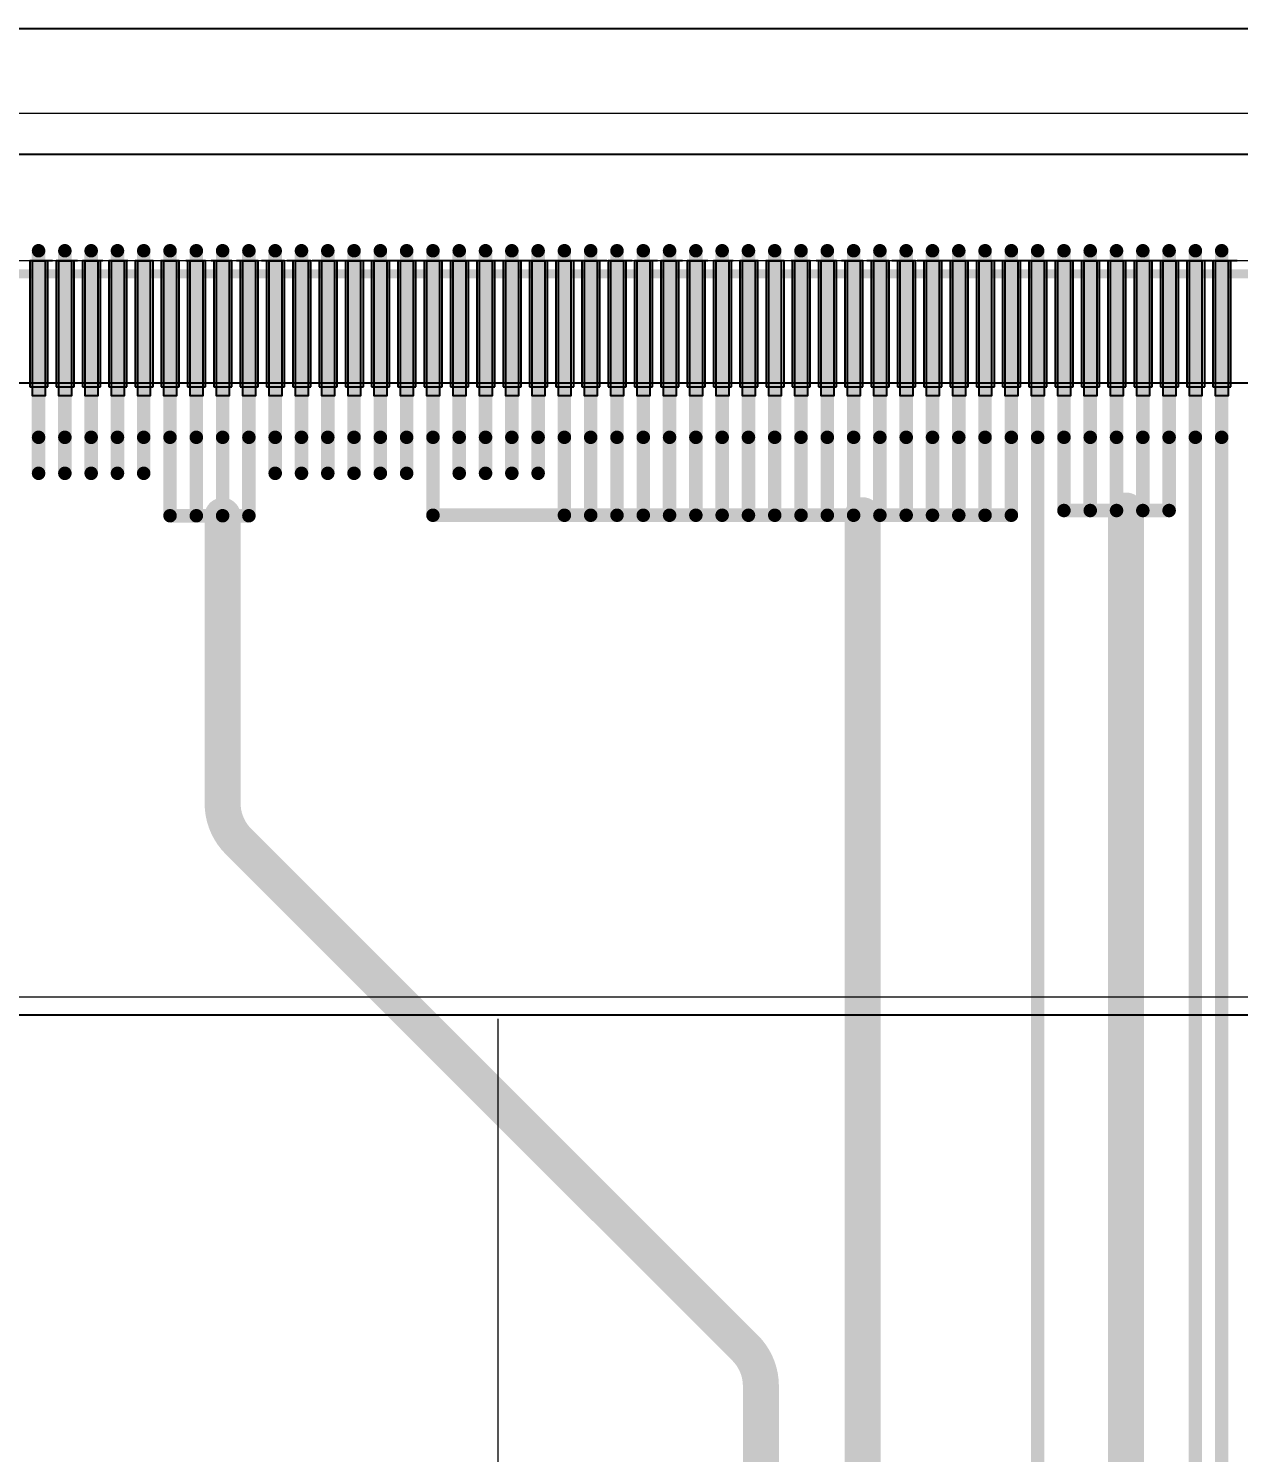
# Model space of a CAD drawing. Header units: millimetres. Extents: x 2479 to 2803, y 2230 to 2386.
# Drawn here: x 2546.53 to 2553.25, y 2301.57 to 2309.48 of the extents above; entities that cross this region are included whole.
import ezdxf

# ---------------------------------------------------------------- set-up
doc = ezdxf.new("R2010")
doc.units = ezdxf.units.MM
for name, color, linetype in [('dim', 4, 'Continuous'), ('DWG', 7, 'Continuous'), ('fpc', 40, 'Continuous'), ('LAYER_23', 9, 'Continuous')]:
    doc.layers.add(name, color=color, linetype=linetype)
doc.layers.add('OBJ-DIM标注层', color=2, linetype='Continuous', lineweight=18)
doc.styles.add('標注', font='')
doc.styles.get('標注').set_extended_font_data('宋体')
doc.dimstyles.new('副本 標注', dxfattribs={"dimscale": 0, "dimtxt": 0.8, "dimasz": 0.6, "dimexe": 0.6, "dimexo": 0.4, "dimgap": 0.2, "dimtad": 0, "dimdsep": 46, "dimtxsty": '標注', "dimcen": 0.6, "dimazin": 2, "dimtfac": 1, "dimtmove": 0, "dimatfit": 3, "dimfxl": 1, "dimtolj": 1, "dimtzin": 0, "dimarcsym": 0})

# ---------------------------------------------------------------- blocks, each defined once
blk = doc.blocks.new('ROUND_11')
at = {"const_width": 0.0375}
blk.add_lwpolyline([(-0.01875, 0, 1), (0.01875, 0, 1)], format="xyb", close=True, dxfattribs=at)
blk = doc.blocks.new('ROUND_17')
at = {"const_width": 0.1}
blk.add_lwpolyline([(-0.05, 0, 1), (0.05, 0, 1)], format="xyb", close=True, dxfattribs=at)
blk = doc.blocks.new('*D135')
at = {"color": 0, "lineweight": -2}
for p, q in [((2534.7054, 2303.9979), (2519.6473, 2303.9979)), ((2520.2473, 2303.3979), (2520.2473, 2299.4815)), ((2520.2473, 2289.0151), (2520.2473, 2292.9315)), ((2548.3259, 2288.4151), (2519.6473, 2288.4151))]:
    blk.add_line(p, q, dxfattribs=at)
at = {"color": 0}
for points in [[(2520.1473, 2303.3979), (2520.3473, 2303.3979), (2520.2473, 2303.9979)], [(2520.1473, 2289.0151), (2520.3473, 2289.0151), (2520.2473, 2288.4151)]]:
    blk.add_solid(points, dxfattribs=at)
at = {"layer": 'Defpoints', "color": 0}
for p in [(2535.1054, 2303.9979), (2520.2473, 2288.4151), (2548.7259, 2288.4151)]:
    blk.add_point(p, dxfattribs=at)
at = {"color": 0, "insert": (2520.2473, 2296.2065), "char_height": 1, "attachment_point": 5, "rotation": 90, "style": '標注'}
blk.add_mtext('\\A1;15.6%%P0.3', dxfattribs=at)

msp = doc.modelspace()

# ---------------------------------------------------------------- linework, layer by layer
at = {"color": 0}
for p, q in [((2546.6393, 2308.1869), (2546.5393, 2308.1869)), ((2546.5393, 2308.1869), (2546.5393, 2307.4869)), ((2546.6393, 2308.1869), (2546.5393, 2308.1869)), ((2546.5393, 2308.1869), (2546.5393, 2307.4869)), ((2546.6643, 2308.1869), (2546.5663, 2308.1869)), ((2546.6643, 2308.1869), (2546.5663, 2308.1869)), ((2546.6393, 2307.4869), (2546.6393, 2308.1869)), ((2546.6393, 2307.4869), (2546.6393, 2308.1869)), ((2546.7853, 2308.1869), (2546.6853, 2308.1869)), ((2546.6853, 2308.1869), (2546.6853, 2307.4869)), ((2546.7853, 2308.1869), (2546.6853, 2308.1869)), ((2546.6853, 2308.1869), (2546.6853, 2307.4869)), ((2546.8043, 2308.1869), (2546.7063, 2308.1869)), ((2546.8043, 2308.1869), (2546.7063, 2308.1869)), ((2546.7853, 2307.4869), (2546.7853, 2308.1869)), ((2546.7853, 2307.4869), (2546.7853, 2308.1869)), ((2546.9313, 2308.1869), (2546.8313, 2308.1869)), ((2546.8313, 2308.1869), (2546.8313, 2307.4869)), ((2546.9313, 2308.1869), (2546.8313, 2308.1869)), ((2546.8313, 2308.1869), (2546.8313, 2307.4869)), ((2546.9443, 2308.1869), (2546.8463, 2308.1869)), ((2546.9443, 2308.1869), (2546.8463, 2308.1869)), ((2546.9313, 2307.4869), (2546.9313, 2308.1869)), ((2546.9313, 2307.4869), (2546.9313, 2308.1869)), ((2547.0773, 2308.1869), (2546.9773, 2308.1869)), ((2546.9773, 2308.1869), (2546.9773, 2307.4869)), ((2547.0773, 2308.1869), (2546.9773, 2308.1869)), ((2546.9773, 2308.1869), (2546.9773, 2307.4869)), ((2547.0843, 2308.1869), (2546.9863, 2308.1869)), ((2547.0843, 2308.1869), (2546.9863, 2308.1869)), ((2547.0773, 2307.4869), (2547.0773, 2308.1869)), ((2547.0773, 2307.4869), (2547.0773, 2308.1869)), ((2547.2233, 2308.1869), (2547.1233, 2308.1869)), ((2547.1233, 2308.1869), (2547.1233, 2307.4869)), ((2547.2233, 2308.1869), (2547.1233, 2308.1869)), ((2547.1233, 2308.1869), (2547.1233, 2307.4869)), ((2547.2243, 2308.1869), (2547.1263, 2308.1869)), ((2547.2243, 2308.1869), (2547.1263, 2308.1869)), ((2547.2233, 2307.4869), (2547.2233, 2308.1869)), ((2547.2233, 2307.4869), (2547.2233, 2308.1869)), ((2547.3643, 2308.1869), (2547.2663, 2308.1869)), ((2547.3643, 2308.1869), (2547.2663, 2308.1869)), ((2547.3693, 2308.1869), (2547.2693, 2308.1869)), ((2547.2693, 2308.1869), (2547.2693, 2307.4869)), ((2547.3693, 2308.1869), (2547.2693, 2308.1869)), ((2547.2693, 2308.1869), (2547.2693, 2307.4869)), ((2547.3693, 2307.4869), (2547.3693, 2308.1869)), ((2547.3693, 2307.4869), (2547.3693, 2308.1869)), ((2547.5043, 2308.1869), (2547.4063, 2308.1869)), ((2547.5043, 2308.1869), (2547.4063, 2308.1869)), ((2547.5153, 2308.1869), (2547.4153, 2308.1869)), ((2547.4153, 2308.1869), (2547.4153, 2307.4869)), ((2547.5153, 2308.1869), (2547.4153, 2308.1869)), ((2547.4153, 2308.1869), (2547.4153, 2307.4869)), ((2547.5153, 2307.4869), (2547.5153, 2308.1869)), ((2547.5153, 2307.4869), (2547.5153, 2308.1869)), ((2547.6443, 2308.1869), (2547.5463, 2308.1869)), ((2547.6443, 2308.1869), (2547.5463, 2308.1869)), ((2547.6613, 2308.1869), (2547.5613, 2308.1869)), ((2547.5613, 2308.1869), (2547.5613, 2307.4869)), ((2547.6613, 2308.1869), (2547.5613, 2308.1869)), ((2547.5613, 2308.1869), (2547.5613, 2307.4869)), ((2547.6613, 2307.4869), (2547.6613, 2308.1869)), ((2547.6613, 2307.4869), (2547.6613, 2308.1869)), ((2547.7843, 2308.1869), (2547.6863, 2308.1869)), ((2547.7843, 2308.1869), (2547.6863, 2308.1869)), ((2547.8073, 2308.1869), (2547.7073, 2308.1869)), ((2547.7073, 2308.1869), (2547.7073, 2307.4869)), ((2547.8073, 2308.1869), (2547.7073, 2308.1869)), ((2547.7073, 2308.1869), (2547.7073, 2307.4869)), ((2547.8073, 2307.4869), (2547.8073, 2308.1869)), ((2547.8073, 2307.4869), (2547.8073, 2308.1869)), ((2547.9243, 2308.1869), (2547.8263, 2308.1869)), ((2547.9243, 2308.1869), (2547.8263, 2308.1869)), ((2547.9533, 2308.1869), (2547.8533, 2308.1869)), ((2547.8533, 2308.1869), (2547.8533, 2307.4869)), ((2547.9533, 2308.1869), (2547.8533, 2308.1869)), ((2547.8533, 2308.1869), (2547.8533, 2307.4869)), ((2547.9533, 2307.4869), (2547.9533, 2308.1869)), ((2547.9533, 2307.4869), (2547.9533, 2308.1869)), ((2548.0643, 2308.1869), (2547.9663, 2308.1869)), ((2548.0643, 2308.1869), (2547.9663, 2308.1869)), ((2548.0993, 2308.1869), (2547.9993, 2308.1869)), ((2547.9993, 2308.1869), (2547.9993, 2307.4869)), ((2548.0993, 2308.1869), (2547.9993, 2308.1869)), ((2547.9993, 2308.1869), (2547.9993, 2307.4869)), ((2548.0993, 2307.4869), (2548.0993, 2308.1869)), ((2548.0993, 2307.4869), (2548.0993, 2308.1869)), ((2548.2043, 2308.1869), (2548.1063, 2308.1869)), ((2548.2043, 2308.1869), (2548.1063, 2308.1869)), ((2548.2453, 2308.1869), (2548.1453, 2308.1869)), ((2548.1453, 2308.1869), (2548.1453, 2307.4869)), ((2548.2453, 2308.1869), (2548.1453, 2308.1869)), ((2548.1453, 2308.1869), (2548.1453, 2307.4869)), ((2548.2453, 2307.4869), (2548.2453, 2308.1869)), ((2548.2453, 2307.4869), (2548.2453, 2308.1869)), ((2548.3443, 2308.1869), (2548.2463, 2308.1869)), ((2548.3443, 2308.1869), (2548.2463, 2308.1869)), ((2548.3913, 2308.1869), (2548.2913, 2308.1869)), ((2548.2913, 2308.1869), (2548.2913, 2307.4869)), ((2548.3913, 2308.1869), (2548.2913, 2308.1869)), ((2548.2913, 2308.1869), (2548.2913, 2307.4869)), ((2548.4843, 2308.1869), (2548.3863, 2308.1869)), ((2548.4843, 2308.1869), (2548.3863, 2308.1869)), ((2548.3913, 2307.4869), (2548.3913, 2308.1869)), ((2548.3913, 2307.4869), (2548.3913, 2308.1869)), ((2548.5373, 2308.1869), (2548.4373, 2308.1869)), ((2548.4373, 2308.1869), (2548.4373, 2307.4869)), ((2548.5373, 2308.1869), (2548.4373, 2308.1869)), ((2548.4373, 2308.1869), (2548.4373, 2307.4869)), ((2548.6243, 2308.1869), (2548.5263, 2308.1869)), ((2548.6243, 2308.1869), (2548.5263, 2308.1869)), ((2548.5373, 2307.4869), (2548.5373, 2308.1869)), ((2548.5373, 2307.4869), (2548.5373, 2308.1869)), ((2548.6833, 2308.1869), (2548.5833, 2308.1869)), ((2548.5833, 2308.1869), (2548.5833, 2307.4869)), ((2548.6833, 2308.1869), (2548.5833, 2308.1869)), ((2548.5833, 2308.1869), (2548.5833, 2307.4869)), ((2548.7643, 2308.1869), (2548.6663, 2308.1869)), ((2548.7643, 2308.1869), (2548.6663, 2308.1869)), ((2548.6833, 2307.4869), (2548.6833, 2308.1869)), ((2548.6833, 2307.4869), (2548.6833, 2308.1869)), ((2548.8293, 2308.1869), (2548.7293, 2308.1869)), ((2548.7293, 2308.1869), (2548.7293, 2307.4869)), ((2548.8293, 2308.1869), (2548.7293, 2308.1869)), ((2548.7293, 2308.1869), (2548.7293, 2307.4869)), ((2548.9043, 2308.1869), (2548.8063, 2308.1869)), ((2548.9043, 2308.1869), (2548.8063, 2308.1869)), ((2548.8293, 2307.4869), (2548.8293, 2308.1869)), ((2548.8293, 2307.4869), (2548.8293, 2308.1869)), ((2548.9753, 2308.1869), (2548.8753, 2308.1869)), ((2548.8753, 2308.1869), (2548.8753, 2307.4869)), ((2548.9753, 2308.1869), (2548.8753, 2308.1869)), ((2548.8753, 2308.1869), (2548.8753, 2307.4869)), ((2549.0443, 2308.1869), (2548.9463, 2308.1869)), ((2549.0443, 2308.1869), (2548.9463, 2308.1869)), ((2548.9753, 2307.4869), (2548.9753, 2308.1869)), ((2548.9753, 2307.4869), (2548.9753, 2308.1869)), ((2549.1213, 2308.1869), (2549.0213, 2308.1869)), ((2549.0213, 2308.1869), (2549.0213, 2307.4869)), ((2549.1213, 2308.1869), (2549.0213, 2308.1869)), ((2549.0213, 2308.1869), (2549.0213, 2307.4869)), ((2549.1843, 2308.1869), (2549.0863, 2308.1869)), ((2549.1843, 2308.1869), (2549.0863, 2308.1869)), ((2549.1213, 2307.4869), (2549.1213, 2308.1869)), ((2549.1213, 2307.4869), (2549.1213, 2308.1869)), ((2549.2673, 2308.1869), (2549.1673, 2308.1869)), ((2549.1673, 2308.1869), (2549.1673, 2307.4869)), ((2549.2673, 2308.1869), (2549.1673, 2308.1869)), ((2549.1673, 2308.1869), (2549.1673, 2307.4869)), ((2549.3243, 2308.1869), (2549.2263, 2308.1869)), ((2549.3243, 2308.1869), (2549.2263, 2308.1869)), ((2549.2673, 2307.4869), (2549.2673, 2308.1869)), ((2549.2673, 2307.4869), (2549.2673, 2308.1869)), ((2549.4133, 2308.1869), (2549.3133, 2308.1869)), ((2549.3133, 2308.1869), (2549.3133, 2307.4869)), ((2549.4133, 2308.1869), (2549.3133, 2308.1869)), ((2549.3133, 2308.1869), (2549.3133, 2307.4869)), ((2549.4643, 2308.1869), (2549.3663, 2308.1869)), ((2549.4643, 2308.1869), (2549.3663, 2308.1869)), ((2549.4133, 2307.4869), (2549.4133, 2308.1869)), ((2549.4133, 2307.4869), (2549.4133, 2308.1869)), ((2549.5593, 2308.1869), (2549.4593, 2308.1869)), ((2549.4593, 2308.1869), (2549.4593, 2307.4869)), ((2549.5593, 2308.1869), (2549.4593, 2308.1869)), ((2549.4593, 2308.1869), (2549.4593, 2307.4869)), ((2549.6043, 2308.1869), (2549.5063, 2308.1869)), ((2549.6043, 2308.1869), (2549.5063, 2308.1869)), ((2549.5593, 2307.4869), (2549.5593, 2308.1869)), ((2549.5593, 2307.4869), (2549.5593, 2308.1869)), ((2549.7053, 2308.1869), (2549.6053, 2308.1869)), ((2549.6053, 2308.1869), (2549.6053, 2307.4869)), ((2549.7053, 2308.1869), (2549.6053, 2308.1869)), ((2549.6053, 2308.1869), (2549.6053, 2307.4869)), ((2549.7443, 2308.1869), (2549.6463, 2308.1869)), ((2549.7443, 2308.1869), (2549.6463, 2308.1869)), ((2549.7053, 2307.4869), (2549.7053, 2308.1869)), ((2549.7053, 2307.4869), (2549.7053, 2308.1869)), ((2549.8513, 2308.1869), (2549.7513, 2308.1869)), ((2549.7513, 2308.1869), (2549.7513, 2307.4869)), ((2549.8513, 2308.1869), (2549.7513, 2308.1869)), ((2549.7513, 2308.1869), (2549.7513, 2307.4869)), ((2549.8843, 2308.1869), (2549.7863, 2308.1869)), ((2549.8843, 2308.1869), (2549.7863, 2308.1869)), ((2549.8513, 2307.4869), (2549.8513, 2308.1869)), ((2549.8513, 2307.4869), (2549.8513, 2308.1869)), ((2549.9973, 2308.1869), (2549.8973, 2308.1869)), ((2549.8973, 2308.1869), (2549.8973, 2307.4869)), ((2549.9973, 2308.1869), (2549.8973, 2308.1869)), ((2549.8973, 2308.1869), (2549.8973, 2307.4869)), ((2550.0243, 2308.1869), (2549.9263, 2308.1869)), ((2550.0243, 2308.1869), (2549.9263, 2308.1869)), ((2549.9973, 2307.4869), (2549.9973, 2308.1869)), ((2549.9973, 2307.4869), (2549.9973, 2308.1869)), ((2550.1433, 2308.1869), (2550.0433, 2308.1869)), ((2550.0433, 2308.1869), (2550.0433, 2307.4869)), ((2550.1433, 2308.1869), (2550.0433, 2308.1869)), ((2550.0433, 2308.1869), (2550.0433, 2307.4869)), ((2550.1643, 2308.1869), (2550.0663, 2308.1869)), ((2550.1643, 2308.1869), (2550.0663, 2308.1869)), ((2550.1433, 2307.4869), (2550.1433, 2308.1869)), ((2550.1433, 2307.4869), (2550.1433, 2308.1869)), ((2550.2893, 2308.1869), (2550.1893, 2308.1869)), ((2550.1893, 2308.1869), (2550.1893, 2307.4869)), ((2550.2893, 2308.1869), (2550.1893, 2308.1869)), ((2550.1893, 2308.1869), (2550.1893, 2307.4869)), ((2550.3043, 2308.1869), (2550.2063, 2308.1869)), ((2550.3043, 2308.1869), (2550.2063, 2308.1869)), ((2550.2893, 2307.4869), (2550.2893, 2308.1869)), ((2550.2893, 2307.4869), (2550.2893, 2308.1869)), ((2550.4353, 2308.1869), (2550.3353, 2308.1869)), ((2550.3353, 2308.1869), (2550.3353, 2307.4869)), ((2550.4353, 2308.1869), (2550.3353, 2308.1869)), ((2550.3353, 2308.1869), (2550.3353, 2307.4869)), ((2550.4443, 2308.1869), (2550.3463, 2308.1869)), ((2550.4443, 2308.1869), (2550.3463, 2308.1869)), ((2550.4353, 2307.4869), (2550.4353, 2308.1869)), ((2550.4353, 2307.4869), (2550.4353, 2308.1869)), ((2550.5813, 2308.1869), (2550.4813, 2308.1869)), ((2550.4813, 2308.1869), (2550.4813, 2307.4869)), ((2550.5813, 2308.1869), (2550.4813, 2308.1869)), ((2550.4813, 2308.1869), (2550.4813, 2307.4869)), ((2550.5843, 2308.1869), (2550.4863, 2308.1869)), ((2550.5843, 2308.1869), (2550.4863, 2308.1869)), ((2550.5813, 2307.4869), (2550.5813, 2308.1869)), ((2550.5813, 2307.4869), (2550.5813, 2308.1869)), ((2550.7243, 2308.1869), (2550.6263, 2308.1869)), ((2550.7243, 2308.1869), (2550.6263, 2308.1869)), ((2550.7273, 2308.1869), (2550.6273, 2308.1869)), ((2550.6273, 2308.1869), (2550.6273, 2307.4869)), ((2550.7273, 2308.1869), (2550.6273, 2308.1869)), ((2550.6273, 2308.1869), (2550.6273, 2307.4869)), ((2550.7273, 2307.4869), (2550.7273, 2308.1869)), ((2550.7273, 2307.4869), (2550.7273, 2308.1869)), ((2550.8643, 2308.1869), (2550.7663, 2308.1869)), ((2550.8643, 2308.1869), (2550.7663, 2308.1869)), ((2550.8733, 2308.1869), (2550.7733, 2308.1869)), ((2550.7733, 2308.1869), (2550.7733, 2307.4869)), ((2550.8733, 2308.1869), (2550.7733, 2308.1869)), ((2550.7733, 2308.1869), (2550.7733, 2307.4869)), ((2550.8733, 2307.4869), (2550.8733, 2308.1869)), ((2550.8733, 2307.4869), (2550.8733, 2308.1869)), ((2551.0043, 2308.1869), (2550.9063, 2308.1869)), ((2551.0043, 2308.1869), (2550.9063, 2308.1869)), ((2551.0193, 2308.1869), (2550.9193, 2308.1869)), ((2550.9193, 2308.1869), (2550.9193, 2307.4869)), ((2551.0193, 2308.1869), (2550.9193, 2308.1869)), ((2550.9193, 2308.1869), (2550.9193, 2307.4869)), ((2551.0193, 2307.4869), (2551.0193, 2308.1869)), ((2551.0193, 2307.4869), (2551.0193, 2308.1869)), ((2551.1443, 2308.1869), (2551.0463, 2308.1869)), ((2551.1443, 2308.1869), (2551.0463, 2308.1869)), ((2551.1653, 2308.1869), (2551.0653, 2308.1869)), ((2551.0653, 2308.1869), (2551.0653, 2307.4869)), ((2551.1653, 2308.1869), (2551.0653, 2308.1869)), ((2551.0653, 2308.1869), (2551.0653, 2307.4869)), ((2551.1653, 2307.4869), (2551.1653, 2308.1869)), ((2551.1653, 2307.4869), (2551.1653, 2308.1869)), ((2551.2843, 2308.1869), (2551.1863, 2308.1869)), ((2551.2843, 2308.1869), (2551.1863, 2308.1869)), ((2551.3113, 2308.1869), (2551.2113, 2308.1869)), ((2551.2113, 2308.1869), (2551.2113, 2307.4869)), ((2551.3113, 2308.1869), (2551.2113, 2308.1869)), ((2551.2113, 2308.1869), (2551.2113, 2307.4869)), ((2551.3113, 2307.4869), (2551.3113, 2308.1869)), ((2551.3113, 2307.4869), (2551.3113, 2308.1869)), ((2551.4243, 2308.1869), (2551.3263, 2308.1869)), ((2551.4243, 2308.1869), (2551.3263, 2308.1869)), ((2551.4573, 2308.1869), (2551.3573, 2308.1869)), ((2551.3573, 2308.1869), (2551.3573, 2307.4869)), ((2551.4573, 2308.1869), (2551.3573, 2308.1869)), ((2551.3573, 2308.1869), (2551.3573, 2307.4869)), ((2551.4573, 2307.4869), (2551.4573, 2308.1869)), ((2551.4573, 2307.4869), (2551.4573, 2308.1869)), ((2551.5643, 2308.1869), (2551.4663, 2308.1869)), ((2551.5643, 2308.1869), (2551.4663, 2308.1869)), ((2551.6033, 2308.1869), (2551.5033, 2308.1869)), ((2551.5033, 2308.1869), (2551.5033, 2307.4869)), ((2551.6033, 2308.1869), (2551.5033, 2308.1869)), ((2551.5033, 2308.1869), (2551.5033, 2307.4869)), ((2551.6033, 2307.4869), (2551.6033, 2308.1869)), ((2551.6033, 2307.4869), (2551.6033, 2308.1869)), ((2551.7043, 2308.1869), (2551.6063, 2308.1869)), ((2551.7043, 2308.1869), (2551.6063, 2308.1869)), ((2551.7493, 2308.1869), (2551.6493, 2308.1869)), ((2551.6493, 2308.1869), (2551.6493, 2307.4869)), ((2551.7493, 2308.1869), (2551.6493, 2308.1869)), ((2551.6493, 2308.1869), (2551.6493, 2307.4869)), ((2551.8443, 2308.1869), (2551.7463, 2308.1869)), ((2551.8443, 2308.1869), (2551.7463, 2308.1869)), ((2551.7493, 2307.4869), (2551.7493, 2308.1869)), ((2551.7493, 2307.4869), (2551.7493, 2308.1869)), ((2551.8953, 2308.1869), (2551.7953, 2308.1869)), ((2551.7953, 2308.1869), (2551.7953, 2307.4869)), ((2551.8953, 2308.1869), (2551.7953, 2308.1869)), ((2551.7953, 2308.1869), (2551.7953, 2307.4869)), ((2551.9843, 2308.1869), (2551.8863, 2308.1869)), ((2551.9843, 2308.1869), (2551.8863, 2308.1869)), ((2551.8953, 2307.4869), (2551.8953, 2308.1869)), ((2551.8953, 2307.4869), (2551.8953, 2308.1869)), ((2552.0413, 2308.1869), (2551.9413, 2308.1869)), ((2551.9413, 2308.1869), (2551.9413, 2307.4869)), ((2552.0413, 2308.1869), (2551.9413, 2308.1869)), ((2551.9413, 2308.1869), (2551.9413, 2307.4869)), ((2552.1243, 2308.1869), (2552.0263, 2308.1869)), ((2552.1243, 2308.1869), (2552.0263, 2308.1869)), ((2552.0413, 2307.4869), (2552.0413, 2308.1869)), ((2552.0413, 2307.4869), (2552.0413, 2308.1869)), ((2552.1873, 2308.1869), (2552.0873, 2308.1869)), ((2552.0873, 2308.1869), (2552.0873, 2307.4869)), ((2552.1873, 2308.1869), (2552.0873, 2308.1869)), ((2552.0873, 2308.1869), (2552.0873, 2307.4869)), ((2552.2643, 2308.1869), (2552.1663, 2308.1869)), ((2552.2643, 2308.1869), (2552.1663, 2308.1869)), ((2552.1873, 2307.4869), (2552.1873, 2308.1869)), ((2552.1873, 2307.4869), (2552.1873, 2308.1869)), ((2552.3333, 2308.1869), (2552.2333, 2308.1869)), ((2552.2333, 2308.1869), (2552.2333, 2307.4869)), ((2552.3333, 2308.1869), (2552.2333, 2308.1869)), ((2552.2333, 2308.1869), (2552.2333, 2307.4869)), ((2552.4043, 2308.1869), (2552.3063, 2308.1869)), ((2552.4043, 2308.1869), (2552.3063, 2308.1869)), ((2552.3333, 2307.4869), (2552.3333, 2308.1869)), ((2552.3333, 2307.4869), (2552.3333, 2308.1869)), ((2552.4793, 2308.1869), (2552.3793, 2308.1869)), ((2552.3793, 2308.1869), (2552.3793, 2307.4869)), ((2552.4793, 2308.1869), (2552.3793, 2308.1869)), ((2552.3793, 2308.1869), (2552.3793, 2307.4869)), ((2552.5443, 2308.1869), (2552.4463, 2308.1869)), ((2552.5443, 2308.1869), (2552.4463, 2308.1869)), ((2552.4793, 2307.4869), (2552.4793, 2308.1869)), ((2552.4793, 2307.4869), (2552.4793, 2308.1869)), ((2552.6253, 2308.1869), (2552.5253, 2308.1869)), ((2552.5253, 2308.1869), (2552.5253, 2307.4869)), ((2552.6253, 2308.1869), (2552.5253, 2308.1869)), ((2552.5253, 2308.1869), (2552.5253, 2307.4869)), ((2552.6843, 2308.1869), (2552.5863, 2308.1869)), ((2552.6843, 2308.1869), (2552.5863, 2308.1869)), ((2552.6253, 2307.4869), (2552.6253, 2308.1869)), ((2552.6253, 2307.4869), (2552.6253, 2308.1869)), ((2552.7713, 2308.1869), (2552.6713, 2308.1869)), ((2552.6713, 2308.1869), (2552.6713, 2307.4869)), ((2552.7713, 2308.1869), (2552.6713, 2308.1869)), ((2552.6713, 2308.1869), (2552.6713, 2307.4869)), ((2552.8243, 2308.1869), (2552.7263, 2308.1869)), ((2552.8243, 2308.1869), (2552.7263, 2308.1869)), ((2552.7713, 2307.4869), (2552.7713, 2308.1869)), ((2552.7713, 2307.4869), (2552.7713, 2308.1869)), ((2552.9173, 2308.1869), (2552.8173, 2308.1869)), ((2552.8173, 2308.1869), (2552.8173, 2307.4869)), ((2552.9173, 2308.1869), (2552.8173, 2308.1869)), ((2552.8173, 2308.1869), (2552.8173, 2307.4869)), ((2552.9643, 2308.1869), (2552.8663, 2308.1869)), ((2552.9643, 2308.1869), (2552.8663, 2308.1869)), ((2552.9173, 2307.4869), (2552.9173, 2308.1869)), ((2552.9173, 2307.4869), (2552.9173, 2308.1869)), ((2553.0633, 2308.1869), (2552.9633, 2308.1869)), ((2552.9633, 2308.1869), (2552.9633, 2307.4869)), ((2553.0633, 2308.1869), (2552.9633, 2308.1869)), ((2552.9633, 2308.1869), (2552.9633, 2307.4869)), ((2553.1043, 2308.1869), (2553.0063, 2308.1869)), ((2553.1043, 2308.1869), (2553.0063, 2308.1869)), ((2553.0633, 2307.4869), (2553.0633, 2308.1869)), ((2553.0633, 2307.4869), (2553.0633, 2308.1869)), ((2553.2093, 2308.1869), (2553.1093, 2308.1869)), ((2553.1093, 2308.1869), (2553.1093, 2307.4869)), ((2553.2093, 2308.1869), (2553.1093, 2308.1869)), ((2553.1093, 2308.1869), (2553.1093, 2307.4869)), ((2553.2443, 2308.1869), (2553.1463, 2308.1869)), ((2553.2443, 2308.1869), (2553.1463, 2308.1869)), ((2553.2093, 2307.4869), (2553.2093, 2308.1869)), ((2553.2093, 2307.4869), (2553.2093, 2308.1869)), ((2546.5393, 2307.4869), (2546.6393, 2307.4869)), ((2546.5393, 2307.4869), (2546.6393, 2307.4869)), ((2546.6853, 2307.4869), (2546.7853, 2307.4869)), ((2546.6853, 2307.4869), (2546.7853, 2307.4869)), ((2546.8313, 2307.4869), (2546.9313, 2307.4869)), ((2546.8313, 2307.4869), (2546.9313, 2307.4869)), ((2546.9773, 2307.4869), (2547.0773, 2307.4869)), ((2546.9773, 2307.4869), (2547.0773, 2307.4869)), ((2547.1233, 2307.4869), (2547.2233, 2307.4869)), ((2547.1233, 2307.4869), (2547.2233, 2307.4869)), ((2547.2693, 2307.4869), (2547.3693, 2307.4869)), ((2547.2693, 2307.4869), (2547.3693, 2307.4869)), ((2547.4153, 2307.4869), (2547.5153, 2307.4869)), ((2547.4153, 2307.4869), (2547.5153, 2307.4869)), ((2547.5613, 2307.4869), (2547.6613, 2307.4869)), ((2547.5613, 2307.4869), (2547.6613, 2307.4869)), ((2547.7073, 2307.4869), (2547.8073, 2307.4869)), ((2547.7073, 2307.4869), (2547.8073, 2307.4869)), ((2547.8533, 2307.4869), (2547.9533, 2307.4869)), ((2547.8533, 2307.4869), (2547.9533, 2307.4869)), ((2547.9993, 2307.4869), (2548.0993, 2307.4869)), ((2547.9993, 2307.4869), (2548.0993, 2307.4869)), ((2548.1453, 2307.4869), (2548.2453, 2307.4869)), ((2548.1453, 2307.4869), (2548.2453, 2307.4869)), ((2548.2913, 2307.4869), (2548.3913, 2307.4869)), ((2548.2913, 2307.4869), (2548.3913, 2307.4869)), ((2548.4373, 2307.4869), (2548.5373, 2307.4869)), ((2548.4373, 2307.4869), (2548.5373, 2307.4869)), ((2548.5833, 2307.4869), (2548.6833, 2307.4869)), ((2548.5833, 2307.4869), (2548.6833, 2307.4869)), ((2548.7293, 2307.4869), (2548.8293, 2307.4869)), ((2548.7293, 2307.4869), (2548.8293, 2307.4869)), ((2548.8753, 2307.4869), (2548.9753, 2307.4869)), ((2548.8753, 2307.4869), (2548.9753, 2307.4869)), ((2549.0213, 2307.4869), (2549.1213, 2307.4869)), ((2549.0213, 2307.4869), (2549.1213, 2307.4869)), ((2549.1673, 2307.4869), (2549.2673, 2307.4869)), ((2549.1673, 2307.4869), (2549.2673, 2307.4869)), ((2549.3133, 2307.4869), (2549.4133, 2307.4869)), ((2549.3133, 2307.4869), (2549.4133, 2307.4869)), ((2549.4593, 2307.4869), (2549.5593, 2307.4869)), ((2549.4593, 2307.4869), (2549.5593, 2307.4869)), ((2549.6053, 2307.4869), (2549.7053, 2307.4869)), ((2549.6053, 2307.4869), (2549.7053, 2307.4869)), ((2549.7513, 2307.4869), (2549.8513, 2307.4869)), ((2549.7513, 2307.4869), (2549.8513, 2307.4869)), ((2549.8973, 2307.4869), (2549.9973, 2307.4869)), ((2549.8973, 2307.4869), (2549.9973, 2307.4869)), ((2550.0433, 2307.4869), (2550.1433, 2307.4869)), ((2550.0433, 2307.4869), (2550.1433, 2307.4869)), ((2550.1893, 2307.4869), (2550.2893, 2307.4869)), ((2550.1893, 2307.4869), (2550.2893, 2307.4869)), ((2550.3353, 2307.4869), (2550.4353, 2307.4869)), ((2550.3353, 2307.4869), (2550.4353, 2307.4869)), ((2550.4813, 2307.4869), (2550.5813, 2307.4869)), ((2550.4813, 2307.4869), (2550.5813, 2307.4869)), ((2550.6273, 2307.4869), (2550.7273, 2307.4869)), ((2550.6273, 2307.4869), (2550.7273, 2307.4869)), ((2550.7733, 2307.4869), (2550.8733, 2307.4869)), ((2550.7733, 2307.4869), (2550.8733, 2307.4869)), ((2550.9193, 2307.4869), (2551.0193, 2307.4869)), ((2550.9193, 2307.4869), (2551.0193, 2307.4869)), ((2551.0653, 2307.4869), (2551.1653, 2307.4869)), ((2551.0653, 2307.4869), (2551.1653, 2307.4869)), ((2551.2113, 2307.4869), (2551.3113, 2307.4869)), ((2551.2113, 2307.4869), (2551.3113, 2307.4869)), ((2551.3573, 2307.4869), (2551.4573, 2307.4869)), ((2551.3573, 2307.4869), (2551.4573, 2307.4869)), ((2551.5033, 2307.4869), (2551.6033, 2307.4869)), ((2551.5033, 2307.4869), (2551.6033, 2307.4869)), ((2551.6493, 2307.4869), (2551.7493, 2307.4869)), ((2551.6493, 2307.4869), (2551.7493, 2307.4869)), ((2551.7953, 2307.4869), (2551.8953, 2307.4869)), ((2551.7953, 2307.4869), (2551.8953, 2307.4869)), ((2551.9413, 2307.4869), (2552.0413, 2307.4869)), ((2551.9413, 2307.4869), (2552.0413, 2307.4869)), ((2552.0873, 2307.4869), (2552.1873, 2307.4869)), ((2552.0873, 2307.4869), (2552.1873, 2307.4869)), ((2552.2333, 2307.4869), (2552.3333, 2307.4869)), ((2552.2333, 2307.4869), (2552.3333, 2307.4869)), ((2552.3793, 2307.4869), (2552.4793, 2307.4869)), ((2552.3793, 2307.4869), (2552.4793, 2307.4869)), ((2552.5253, 2307.4869), (2552.6253, 2307.4869)), ((2552.5253, 2307.4869), (2552.6253, 2307.4869)), ((2552.6713, 2307.4869), (2552.7713, 2307.4869)), ((2552.6713, 2307.4869), (2552.7713, 2307.4869)), ((2552.8173, 2307.4869), (2552.9173, 2307.4869)), ((2552.8173, 2307.4869), (2552.9173, 2307.4869)), ((2552.9633, 2307.4869), (2553.0633, 2307.4869)), ((2552.9633, 2307.4869), (2553.0633, 2307.4869)), ((2553.1093, 2307.4869), (2553.2093, 2307.4869)), ((2553.1093, 2307.4869), (2553.2093, 2307.4869))]:
    msp.add_line(p, q, dxfattribs=at)
for points in [[(2544.5554, 2309.4779), (2560.1554, 2309.4779), (2560.1554, 2308.7779), (2544.5554, 2308.7779)], [(2546.5543, 2308.1869), (2546.6243, 2308.1869), (2546.6243, 2307.4369), (2546.5543, 2307.4369)], [(2546.7003, 2308.1869), (2546.7703, 2308.1869), (2546.7703, 2307.4369), (2546.7003, 2307.4369)], [(2546.8463, 2308.1869), (2546.9163, 2308.1869), (2546.9163, 2307.4369), (2546.8463, 2307.4369)], [(2546.9923, 2308.1869), (2547.0623, 2308.1869), (2547.0623, 2307.4369), (2546.9923, 2307.4369)], [(2547.1383, 2308.1869), (2547.2083, 2308.1869), (2547.2083, 2307.4369), (2547.1383, 2307.4369)], [(2547.2843, 2308.1869), (2547.3543, 2308.1869), (2547.3543, 2307.4369), (2547.2843, 2307.4369)], [(2547.4303, 2308.1869), (2547.5003, 2308.1869), (2547.5003, 2307.4369), (2547.4303, 2307.4369)], [(2547.5763, 2308.1869), (2547.6463, 2308.1869), (2547.6463, 2307.4369), (2547.5763, 2307.4369)], [(2547.7223, 2308.1869), (2547.7923, 2308.1869), (2547.7923, 2307.4369), (2547.7223, 2307.4369)], [(2547.8683, 2308.1869), (2547.9383, 2308.1869), (2547.9383, 2307.4369), (2547.8683, 2307.4369)], [(2548.0143, 2308.1869), (2548.0843, 2308.1869), (2548.0843, 2307.4369), (2548.0143, 2307.4369)], [(2548.1603, 2308.1869), (2548.2303, 2308.1869), (2548.2303, 2307.4369), (2548.1603, 2307.4369)], [(2548.3063, 2308.1869), (2548.3763, 2308.1869), (2548.3763, 2307.4369), (2548.3063, 2307.4369)], [(2548.4523, 2308.1869), (2548.5223, 2308.1869), (2548.5223, 2307.4369), (2548.4523, 2307.4369)], [(2548.5983, 2308.1869), (2548.6683, 2308.1869), (2548.6683, 2307.4369), (2548.5983, 2307.4369)], [(2548.7443, 2308.1869), (2548.8143, 2308.1869), (2548.8143, 2307.4369), (2548.7443, 2307.4369)], [(2548.8903, 2308.1869), (2548.9603, 2308.1869), (2548.9603, 2307.4369), (2548.8903, 2307.4369)], [(2549.0363, 2308.1869), (2549.1063, 2308.1869), (2549.1063, 2307.4369), (2549.0363, 2307.4369)], [(2549.1823, 2308.1869), (2549.2523, 2308.1869), (2549.2523, 2307.4369), (2549.1823, 2307.4369)], [(2549.3283, 2308.1869), (2549.3983, 2308.1869), (2549.3983, 2307.4369), (2549.3283, 2307.4369)], [(2549.4743, 2308.1869), (2549.5443, 2308.1869), (2549.5443, 2307.4369), (2549.4743, 2307.4369)], [(2549.6203, 2308.1869), (2549.6903, 2308.1869), (2549.6903, 2307.4369), (2549.6203, 2307.4369)], [(2549.7663, 2308.1869), (2549.8363, 2308.1869), (2549.8363, 2307.4369), (2549.7663, 2307.4369)], [(2549.9123, 2308.1869), (2549.9823, 2308.1869), (2549.9823, 2307.4369), (2549.9123, 2307.4369)], [(2550.0583, 2308.1869), (2550.1283, 2308.1869), (2550.1283, 2307.4369), (2550.0583, 2307.4369)], [(2550.2043, 2308.1869), (2550.2743, 2308.1869), (2550.2743, 2307.4369), (2550.2043, 2307.4369)], [(2550.3503, 2308.1869), (2550.4203, 2308.1869), (2550.4203, 2307.4369), (2550.3503, 2307.4369)], [(2550.4963, 2308.1869), (2550.5663, 2308.1869), (2550.5663, 2307.4369), (2550.4963, 2307.4369)], [(2550.6423, 2308.1869), (2550.7123, 2308.1869), (2550.7123, 2307.4369), (2550.6423, 2307.4369)], [(2550.7883, 2308.1869), (2550.8583, 2308.1869), (2550.8583, 2307.4369), (2550.7883, 2307.4369)], [(2550.9343, 2308.1869), (2551.0043, 2308.1869), (2551.0043, 2307.4369), (2550.9343, 2307.4369)], [(2551.0803, 2308.1869), (2551.1503, 2308.1869), (2551.1503, 2307.4369), (2551.0803, 2307.4369)], [(2551.2263, 2308.1869), (2551.2963, 2308.1869), (2551.2963, 2307.4369), (2551.2263, 2307.4369)], [(2551.3723, 2308.1869), (2551.4423, 2308.1869), (2551.4423, 2307.4369), (2551.3723, 2307.4369)], [(2551.5183, 2308.1869), (2551.5883, 2308.1869), (2551.5883, 2307.4369), (2551.5183, 2307.4369)], [(2551.6643, 2308.1869), (2551.7343, 2308.1869), (2551.7343, 2307.4369), (2551.6643, 2307.4369)], [(2551.8103, 2308.1869), (2551.8803, 2308.1869), (2551.8803, 2307.4369), (2551.8103, 2307.4369)], [(2551.9563, 2308.1869), (2552.0263, 2308.1869), (2552.0263, 2307.4369), (2551.9563, 2307.4369)], [(2552.1023, 2308.1869), (2552.1723, 2308.1869), (2552.1723, 2307.4369), (2552.1023, 2307.4369)], [(2552.2483, 2308.1869), (2552.3183, 2308.1869), (2552.3183, 2307.4369), (2552.2483, 2307.4369)], [(2552.3943, 2308.1869), (2552.4643, 2308.1869), (2552.4643, 2307.4369), (2552.3943, 2307.4369)], [(2552.5403, 2308.1869), (2552.6103, 2308.1869), (2552.6103, 2307.4369), (2552.5403, 2307.4369)], [(2552.6863, 2308.1869), (2552.7563, 2308.1869), (2552.7563, 2307.4369), (2552.6863, 2307.4369)], [(2552.8323, 2308.1869), (2552.9023, 2308.1869), (2552.9023, 2307.4369), (2552.8323, 2307.4369)], [(2552.9783, 2308.1869), (2553.0483, 2308.1869), (2553.0483, 2307.4369), (2552.9783, 2307.4369)], [(2553.1243, 2308.1869), (2553.1943, 2308.1869), (2553.1943, 2307.4369), (2553.1243, 2307.4369)]]:
    msp.add_lwpolyline(points, close=True)
at = {"layer": 'dim', "color": 0}
msp.add_line((2537.3102, 2303.9979), (2567.4005, 2303.9979), dxfattribs=at)
at = {"layer": 'DWG', "color": 30, "lineweight": 0}
msp.add_line((2563.1653, 2308.1869), (2541.5453, 2308.1869), dxfattribs=at)
msp.add_line((2563.1653, 2308.1869), (2541.5453, 2308.1869), dxfattribs=at)
at = {"layer": 'fpc', "color": 1, "linetype": 'ByBlock'}
msp.add_line((2569.1554, 2307.5079), (2535.5554, 2307.5079), dxfattribs=at)
at = {"layer": 'LAYER_23'}
for points, const_width in [([(2546.5878, 2308.2431), (2546.5878, 2307.2066)], 0.075), ([(2546.7338, 2308.2431), (2546.7338, 2307.2066)], 0.075), ([(2546.8798, 2308.2431), (2546.8798, 2307.2066)], 0.075), ([(2547.0258, 2308.2431), (2547.0258, 2307.2066)], 0.075), ([(2547.1718, 2308.2431), (2547.1718, 2307.2066)], 0.075), ([(2547.3178, 2308.2431), (2547.3178, 2307.2066)], 0.075), ([(2547.4638, 2308.2431), (2547.4638, 2307.2066)], 0.075), ([(2547.6098, 2308.2431), (2547.6098, 2307.2066)], 0.075), ([(2547.7558, 2308.2431), (2547.7558, 2307.2066)], 0.075), ([(2547.9018, 2308.2431), (2547.9018, 2307.2066)], 0.075), ([(2548.0478, 2308.2431), (2548.0478, 2307.2066)], 0.075), ([(2548.1938, 2308.2431), (2548.1938, 2307.2066)], 0.075), ([(2548.3398, 2308.2431), (2548.3398, 2307.2066)], 0.075), ([(2548.4858, 2308.2431), (2548.4858, 2307.2066)], 0.075), ([(2548.6318, 2308.2431), (2548.6318, 2307.2066)], 0.075), ([(2548.7778, 2308.2431), (2548.7778, 2307.2066)], 0.075), ([(2548.9238, 2308.2431), (2548.9238, 2307.2066)], 0.075), ([(2549.0698, 2308.2431), (2549.0698, 2307.2066)], 0.075), ([(2549.2158, 2308.2431), (2549.2158, 2307.2066)], 0.075), ([(2549.3618, 2308.2431), (2549.3618, 2307.2066)], 0.075), ([(2549.5078, 2308.2431), (2549.5078, 2307.2066)], 0.075), ([(2549.6538, 2308.2431), (2549.6538, 2307.2066)], 0.075), ([(2549.7998, 2308.2431), (2549.7998, 2307.2066)], 0.075), ([(2549.9458, 2308.2431), (2549.9458, 2307.2066)], 0.075), ([(2550.0918, 2308.2431), (2550.0918, 2307.2066)], 0.075), ([(2550.2378, 2308.2431), (2550.2378, 2307.2066)], 0.075), ([(2550.3838, 2308.2431), (2550.3838, 2307.2066)], 0.075), ([(2550.5298, 2308.2431), (2550.5298, 2307.2066)], 0.075), ([(2550.6758, 2308.2431), (2550.6758, 2307.2066)], 0.075), ([(2550.8218, 2308.2431), (2550.8218, 2307.2066)], 0.075), ([(2550.9678, 2308.2431), (2550.9678, 2307.2066)], 0.075), ([(2551.1138, 2308.2431), (2551.1138, 2307.2066)], 0.075), ([(2551.2598, 2308.2431), (2551.2598, 2307.2066)], 0.075), ([(2551.4058, 2308.2431), (2551.4058, 2307.2066)], 0.075), ([(2551.5518, 2308.2431), (2551.5518, 2307.2066)], 0.075), ([(2551.6978, 2308.2431), (2551.6978, 2307.2066)], 0.075), ([(2551.8438, 2308.2431), (2551.8438, 2307.2066)], 0.075), ([(2551.9898, 2308.2431), (2551.9898, 2307.2066)], 0.075), ([(2552.1358, 2308.2431), (2552.1358, 2307.2066)], 0.075), ([(2552.2818, 2308.2431), (2552.2818, 2307.2066)], 0.075), ([(2552.4278, 2308.2431), (2552.4278, 2307.2066)], 0.075), ([(2552.5738, 2308.2431), (2552.5738, 2307.2066)], 0.075), ([(2552.7198, 2308.2431), (2552.7198, 2307.2066)], 0.075), ([(2552.8658, 2308.2431), (2552.8658, 2307.2066)], 0.075), ([(2553.0118, 2308.2431), (2553.0118, 2307.2066)], 0.075), ([(2553.1578, 2308.2431), (2553.1578, 2307.2066)], 0.075), ([(2541.8979, 2308.1151), (2562.7979, 2308.1151)], 0.0508), ([(2546.5878, 2307.2066), (2546.5878, 2307.0066)], 0.075), ([(2546.7338, 2307.2066), (2546.7338, 2307.0066)], 0.075), ([(2546.8798, 2307.2066), (2546.8798, 2307.0066)], 0.075), ([(2547.0258, 2307.2066), (2547.0258, 2307.0066)], 0.075), ([(2547.1718, 2307.2066), (2547.1718, 2307.0066)], 0.075), ([(2547.3178, 2307.2066), (2547.3178, 2306.7709)], 0.075), ([(2547.4638, 2307.2066), (2547.4638, 2306.7709)], 0.075), ([(2547.6098, 2307.2066), (2547.6098, 2306.7709)], 0.075), ([(2547.7558, 2307.2066), (2547.7558, 2306.7709)], 0.075), ([(2547.9018, 2307.2066), (2547.9018, 2307.0066)], 0.075), ([(2548.0478, 2307.2066), (2548.0478, 2307.0066)], 0.075), ([(2548.1938, 2307.2066), (2548.1938, 2307.0066)], 0.075), ([(2548.3398, 2307.2066), (2548.3398, 2307.0066)], 0.075), ([(2548.4858, 2307.2066), (2548.4858, 2307.0066)], 0.075), ([(2548.6318, 2307.2066), (2548.6318, 2307.0066)], 0.075), ([(2548.7778, 2307.2066), (2548.7778, 2306.7737)], 0.075), ([(2548.9238, 2307.2066), (2548.9238, 2307.0066)], 0.075), ([(2549.0698, 2307.2066), (2549.0698, 2307.0066)], 0.075), ([(2549.2158, 2307.2066), (2549.2158, 2307.0066)], 0.075), ([(2549.3618, 2307.2066), (2549.3618, 2307.0066)], 0.075), ([(2549.5078, 2307.2066), (2549.5078, 2306.7737)], 0.075), ([(2549.6538, 2307.2066), (2549.6538, 2306.7737)], 0.075), ([(2549.7998, 2307.2066), (2549.7998, 2306.7737)], 0.075), ([(2549.9458, 2307.2066), (2549.9458, 2306.7737)], 0.075), ([(2550.0918, 2307.2066), (2550.0918, 2306.7737)], 0.075), ([(2550.2378, 2307.2066), (2550.2378, 2306.7737)], 0.075), ([(2550.3838, 2307.2066), (2550.3838, 2306.7737)], 0.075), ([(2550.5298, 2307.2066), (2550.5298, 2306.7737)], 0.075), ([(2550.6758, 2307.2066), (2550.6758, 2306.7737)], 0.075), ([(2550.8218, 2307.2066), (2550.8218, 2306.7737)], 0.075), ([(2550.9678, 2307.2066), (2550.9678, 2306.7737)], 0.075), ([(2551.1138, 2307.2066), (2551.1138, 2306.7737)], 0.075), ([(2551.2598, 2307.2066), (2551.2598, 2306.7737)], 0.075), ([(2551.4058, 2307.2066), (2551.4058, 2306.7737)], 0.075), ([(2551.5518, 2307.2066), (2551.5518, 2306.7737)], 0.075), ([(2551.6978, 2307.2066), (2551.6978, 2306.7737)], 0.075), ([(2551.8438, 2307.2066), (2551.8438, 2306.7737)], 0.075), ([(2551.9898, 2307.2066), (2551.9898, 2306.7737)], 0.075), ([(2552.1358, 2307.2066), (2552.1358, 2299.9225)], 0.075), ([(2552.2818, 2307.2066), (2552.2818, 2306.7999)], 0.075), ([(2552.4278, 2307.2066), (2552.4278, 2306.7999)], 0.075), ([(2552.5738, 2307.2066), (2552.5738, 2306.7999)], 0.075), ([(2552.7198, 2307.2066), (2552.7198, 2306.7999)], 0.075), ([(2552.8658, 2307.2066), (2552.8658, 2306.7999)], 0.075), ([(2553.0118, 2307.2066), (2553.0118, 2298.3401)], 0.075), ([(2553.1578, 2307.2066), (2553.1578, 2296.6289)], 0.075), ([(2552.6271, 2301.1366), (2552.6271, 2306.7999)], 0.2), ([(2547.3178, 2306.7709), (2547.7558, 2306.7709)], 0.075), ([(2547.6098, 2306.7709), (2547.6098, 2305.1735)], 0.2), ([(2548.7778, 2306.7737), (2551.9898, 2306.7737)], 0.075), ([(2551.1642, 2306.7737), (2551.1642, 2301.1567)], 0.2), ([(2552.2818, 2306.7999), (2552.8658, 2306.7999)], 0.075), ([(2547.6977, 2304.9614), (2550.5112, 2302.1479)], 0.2), ([(2550.599, 2299.6676), (2550.599, 2301.9357)], 0.2)]:
    msp.add_lwpolyline(points, dxfattribs=dict(at, const_width=const_width))
at = {"layer": 'LAYER_23', "const_width": 0.2}
for points in [[(2547.6977, 2304.9614, -0.198913), (2547.6098, 2305.1735)], [(2550.5112, 2302.1479, -0.198913), (2550.599, 2301.9357)]]:
    msp.add_lwpolyline(points, format="xyb", dxfattribs=at)
at = {"layer": 'OBJ-DIM标注层'}
for p, q in [((2535.3054, 2309.0079), (2569.4054, 2309.0079)), ((2537.6102, 2304.0979), (2567.1005, 2304.0979)), ((2549.1382, 2303.9769), (2549.1382, 2299.9769))]:
    msp.add_line(p, q, dxfattribs=at)

# ---------------------------------------------------------------- block references
at = {"layer": 'LAYER_23', "xscale": -1}
for name, p in [('ROUND_11', (2546.5878, 2308.2431)), ('ROUND_11', (2546.7338, 2308.2431)), ('ROUND_11', (2546.8798, 2308.2431)), ('ROUND_11', (2547.0258, 2308.2431)), ('ROUND_11', (2547.1718, 2308.2431)), ('ROUND_11', (2547.3178, 2308.2431)), ('ROUND_11', (2547.4638, 2308.2431)), ('ROUND_11', (2547.6098, 2308.2431)), ('ROUND_11', (2547.7558, 2308.2431)), ('ROUND_11', (2547.9018, 2308.2431)), ('ROUND_11', (2548.0478, 2308.2431)), ('ROUND_11', (2548.1938, 2308.2431)), ('ROUND_11', (2548.3398, 2308.2431)), ('ROUND_11', (2548.4858, 2308.2431)), ('ROUND_11', (2548.6318, 2308.2431)), ('ROUND_11', (2548.7778, 2308.2431)), ('ROUND_11', (2548.9238, 2308.2431)), ('ROUND_11', (2549.0698, 2308.2431)), ('ROUND_11', (2549.2158, 2308.2431)), ('ROUND_11', (2549.3618, 2308.2431)), ('ROUND_11', (2549.5078, 2308.2431)), ('ROUND_11', (2549.6538, 2308.2431)), ('ROUND_11', (2549.7998, 2308.2431)), ('ROUND_11', (2549.9458, 2308.2431)), ('ROUND_11', (2550.0918, 2308.2431)), ('ROUND_11', (2550.2378, 2308.2431)), ('ROUND_11', (2550.3838, 2308.2431)), ('ROUND_11', (2550.5298, 2308.2431)), ('ROUND_11', (2550.6758, 2308.2431)), ('ROUND_11', (2550.8218, 2308.2431)), ('ROUND_11', (2550.9678, 2308.2431)), ('ROUND_11', (2551.1138, 2308.2431)), ('ROUND_11', (2551.2598, 2308.2431)), ('ROUND_11', (2551.4058, 2308.2431)), ('ROUND_11', (2551.5518, 2308.2431)), ('ROUND_11', (2551.6978, 2308.2431)), ('ROUND_11', (2551.8438, 2308.2431)), ('ROUND_11', (2551.9898, 2308.2431)), ('ROUND_11', (2552.1358, 2308.2431)), ('ROUND_11', (2552.2818, 2308.2431)), ('ROUND_11', (2552.4278, 2308.2431)), ('ROUND_11', (2552.5738, 2308.2431)), ('ROUND_11', (2552.7198, 2308.2431)), ('ROUND_11', (2552.8658, 2308.2431)), ('ROUND_11', (2553.0118, 2308.2431)), ('ROUND_11', (2553.1578, 2308.2431)), ('ROUND_11', (2546.5878, 2307.2066)), ('ROUND_11', (2546.5878, 2307.2066)), ('ROUND_11', (2546.7338, 2307.2066)), ('ROUND_11', (2546.7338, 2307.2066)), ('ROUND_11', (2546.8798, 2307.2066)), ('ROUND_11', (2546.8798, 2307.2066)), ('ROUND_11', (2547.0258, 2307.2066)), ('ROUND_11', (2547.0258, 2307.2066)), ('ROUND_11', (2547.1718, 2307.2066)), ('ROUND_11', (2547.1718, 2307.2066)), ('ROUND_11', (2547.3178, 2307.2066)), ('ROUND_11', (2547.3178, 2307.2066)), ('ROUND_11', (2547.4638, 2307.2066)), ('ROUND_11', (2547.4638, 2307.2066)), ('ROUND_11', (2547.6098, 2307.2066)), ('ROUND_11', (2547.6098, 2307.2066)), ('ROUND_11', (2547.7558, 2307.2066)), ('ROUND_11', (2547.7558, 2307.2066)), ('ROUND_11', (2547.9018, 2307.2066)), ('ROUND_11', (2547.9018, 2307.2066)), ('ROUND_11', (2548.0478, 2307.2066)), ('ROUND_11', (2548.0478, 2307.2066)), ('ROUND_11', (2548.1938, 2307.2066)), ('ROUND_11', (2548.1938, 2307.2066)), ('ROUND_11', (2548.3398, 2307.2066)), ('ROUND_11', (2548.3398, 2307.2066)), ('ROUND_11', (2548.4858, 2307.2066)), ('ROUND_11', (2548.4858, 2307.2066)), ('ROUND_11', (2548.6318, 2307.2066)), ('ROUND_11', (2548.6318, 2307.2066)), ('ROUND_11', (2548.7778, 2307.2066)), ('ROUND_11', (2548.7778, 2307.2066)), ('ROUND_11', (2548.9238, 2307.2066)), ('ROUND_11', (2548.9238, 2307.2066)), ('ROUND_11', (2549.0698, 2307.2066)), ('ROUND_11', (2549.0698, 2307.2066)), ('ROUND_11', (2549.2158, 2307.2066)), ('ROUND_11', (2549.2158, 2307.2066)), ('ROUND_11', (2549.3618, 2307.2066)), ('ROUND_11', (2549.3618, 2307.2066)), ('ROUND_11', (2549.5078, 2307.2066)), ('ROUND_11', (2549.5078, 2307.2066)), ('ROUND_11', (2549.6538, 2307.2066)), ('ROUND_11', (2549.6538, 2307.2066)), ('ROUND_11', (2549.7998, 2307.2066)), ('ROUND_11', (2549.7998, 2307.2066)), ('ROUND_11', (2549.9458, 2307.2066)), ('ROUND_11', (2549.9458, 2307.2066)), ('ROUND_11', (2550.0918, 2307.2066)), ('ROUND_11', (2550.0918, 2307.2066)), ('ROUND_11', (2550.2378, 2307.2066)), ('ROUND_11', (2550.2378, 2307.2066)), ('ROUND_11', (2550.3838, 2307.2066)), ('ROUND_11', (2550.3838, 2307.2066)), ('ROUND_11', (2550.5298, 2307.2066)), ('ROUND_11', (2550.5298, 2307.2066)), ('ROUND_11', (2550.6758, 2307.2066)), ('ROUND_11', (2550.6758, 2307.2066)), ('ROUND_11', (2550.8218, 2307.2066)), ('ROUND_11', (2550.8218, 2307.2066)), ('ROUND_11', (2550.9678, 2307.2066)), ('ROUND_11', (2550.9678, 2307.2066)), ('ROUND_11', (2551.1138, 2307.2066)), ('ROUND_11', (2551.1138, 2307.2066)), ('ROUND_11', (2551.2598, 2307.2066)), ('ROUND_11', (2551.2598, 2307.2066)), ('ROUND_11', (2551.4058, 2307.2066)), ('ROUND_11', (2551.4058, 2307.2066)), ('ROUND_11', (2551.5518, 2307.2066)), ('ROUND_11', (2551.5518, 2307.2066)), ('ROUND_11', (2551.6978, 2307.2066)), ('ROUND_11', (2551.6978, 2307.2066)), ('ROUND_11', (2551.8438, 2307.2066)), ('ROUND_11', (2551.8438, 2307.2066)), ('ROUND_11', (2551.9898, 2307.2066)), ('ROUND_11', (2551.9898, 2307.2066)), ('ROUND_11', (2552.1358, 2307.2066)), ('ROUND_11', (2552.1358, 2307.2066)), ('ROUND_11', (2552.2818, 2307.2066)), ('ROUND_11', (2552.2818, 2307.2066)), ('ROUND_11', (2552.4278, 2307.2066)), ('ROUND_11', (2552.4278, 2307.2066)), ('ROUND_11', (2552.5738, 2307.2066)), ('ROUND_11', (2552.5738, 2307.2066)), ('ROUND_11', (2552.7198, 2307.2066)), ('ROUND_11', (2552.7198, 2307.2066)), ('ROUND_11', (2552.8658, 2307.2066)), ('ROUND_11', (2552.8658, 2307.2066)), ('ROUND_11', (2553.0118, 2307.2066)), ('ROUND_11', (2553.0118, 2307.2066)), ('ROUND_11', (2553.1578, 2307.2066)), ('ROUND_11', (2553.1578, 2307.2066)), ('ROUND_11', (2546.5878, 2307.0066)), ('ROUND_11', (2546.7338, 2307.0066)), ('ROUND_11', (2546.8798, 2307.0066)), ('ROUND_11', (2547.0258, 2307.0066)), ('ROUND_11', (2547.1718, 2307.0066)), ('ROUND_11', (2547.9018, 2307.0066)), ('ROUND_11', (2548.0478, 2307.0066)), ('ROUND_11', (2548.1938, 2307.0066)), ('ROUND_11', (2548.3398, 2307.0066)), ('ROUND_11', (2548.4858, 2307.0066)), ('ROUND_11', (2548.6318, 2307.0066)), ('ROUND_11', (2548.9238, 2307.0066)), ('ROUND_11', (2549.0698, 2307.0066)), ('ROUND_11', (2549.2158, 2307.0066)), ('ROUND_11', (2549.3618, 2307.0066)), ('ROUND_17', (2552.6271, 2306.7999)), ('ROUND_11', (2547.3178, 2306.7709)), ('ROUND_11', (2547.3178, 2306.7709)), ('ROUND_11', (2547.4638, 2306.7709)), ('ROUND_17', (2547.6098, 2306.7709)), ('ROUND_11', (2547.6098, 2306.7709)), ('ROUND_11', (2547.7558, 2306.7709)), ('ROUND_11', (2547.7558, 2306.7709)), ('ROUND_11', (2548.7778, 2306.7737)), ('ROUND_11', (2548.7778, 2306.7737)), ('ROUND_11', (2549.5078, 2306.7737)), ('ROUND_11', (2549.6538, 2306.7737)), ('ROUND_11', (2549.7998, 2306.7737)), ('ROUND_11', (2549.9458, 2306.7737)), ('ROUND_11', (2550.0918, 2306.7737)), ('ROUND_11', (2550.2378, 2306.7737)), ('ROUND_11', (2550.3838, 2306.7737)), ('ROUND_11', (2550.5298, 2306.7737)), ('ROUND_11', (2550.6758, 2306.7737)), ('ROUND_11', (2550.8218, 2306.7737)), ('ROUND_11', (2550.9678, 2306.7737)), ('ROUND_17', (2551.1642, 2306.7737)), ('ROUND_11', (2551.1138, 2306.7737)), ('ROUND_11', (2551.2598, 2306.7737)), ('ROUND_11', (2551.4058, 2306.7737)), ('ROUND_11', (2551.5518, 2306.7737)), ('ROUND_11', (2551.6978, 2306.7737)), ('ROUND_11', (2551.8438, 2306.7737)), ('ROUND_11', (2551.9898, 2306.7737)), ('ROUND_11', (2551.9898, 2306.7737)), ('ROUND_11', (2552.2818, 2306.7999)), ('ROUND_11', (2552.2818, 2306.7999)), ('ROUND_11', (2552.4278, 2306.7999)), ('ROUND_11', (2552.5738, 2306.7999)), ('ROUND_11', (2552.7198, 2306.7999)), ('ROUND_11', (2552.8658, 2306.7999)), ('ROUND_11', (2552.8658, 2306.7999)), ('ROUND_17', (2547.6098, 2305.1735)), ('ROUND_17', (2547.6098, 2305.1735)), ('ROUND_17', (2547.6977, 2304.9614)), ('ROUND_17', (2547.6977, 2304.9614)), ('ROUND_17', (2550.5112, 2302.1479)), ('ROUND_17', (2550.5112, 2302.1479)), ('ROUND_17', (2550.599, 2301.9357)), ('ROUND_17', (2550.599, 2301.9357))]:
    msp.add_blockref(name, p, dxfattribs=at)

# ---------------------------------------------------------------- dimensions: what is measured, and where the dimension line sits
at = {"color": 3}
dim = msp.add_linear_dim(base=(2520.2473, 2288.4151), p1=(2535.1054, 2303.9979), p2=(2548.7259, 2288.4151), angle=90, text='15.6%%P0.3', dimstyle='副本 標注', override={"dimscale": 1, "dimtxt": 1}, dxfattribs=at)
dim.commit()
dim.dimension.update_dxf_attribs({"geometry": '*D135', "text_midpoint": (2520.2473, 2296.2065)})

doc.saveas('drawing.dxf')
